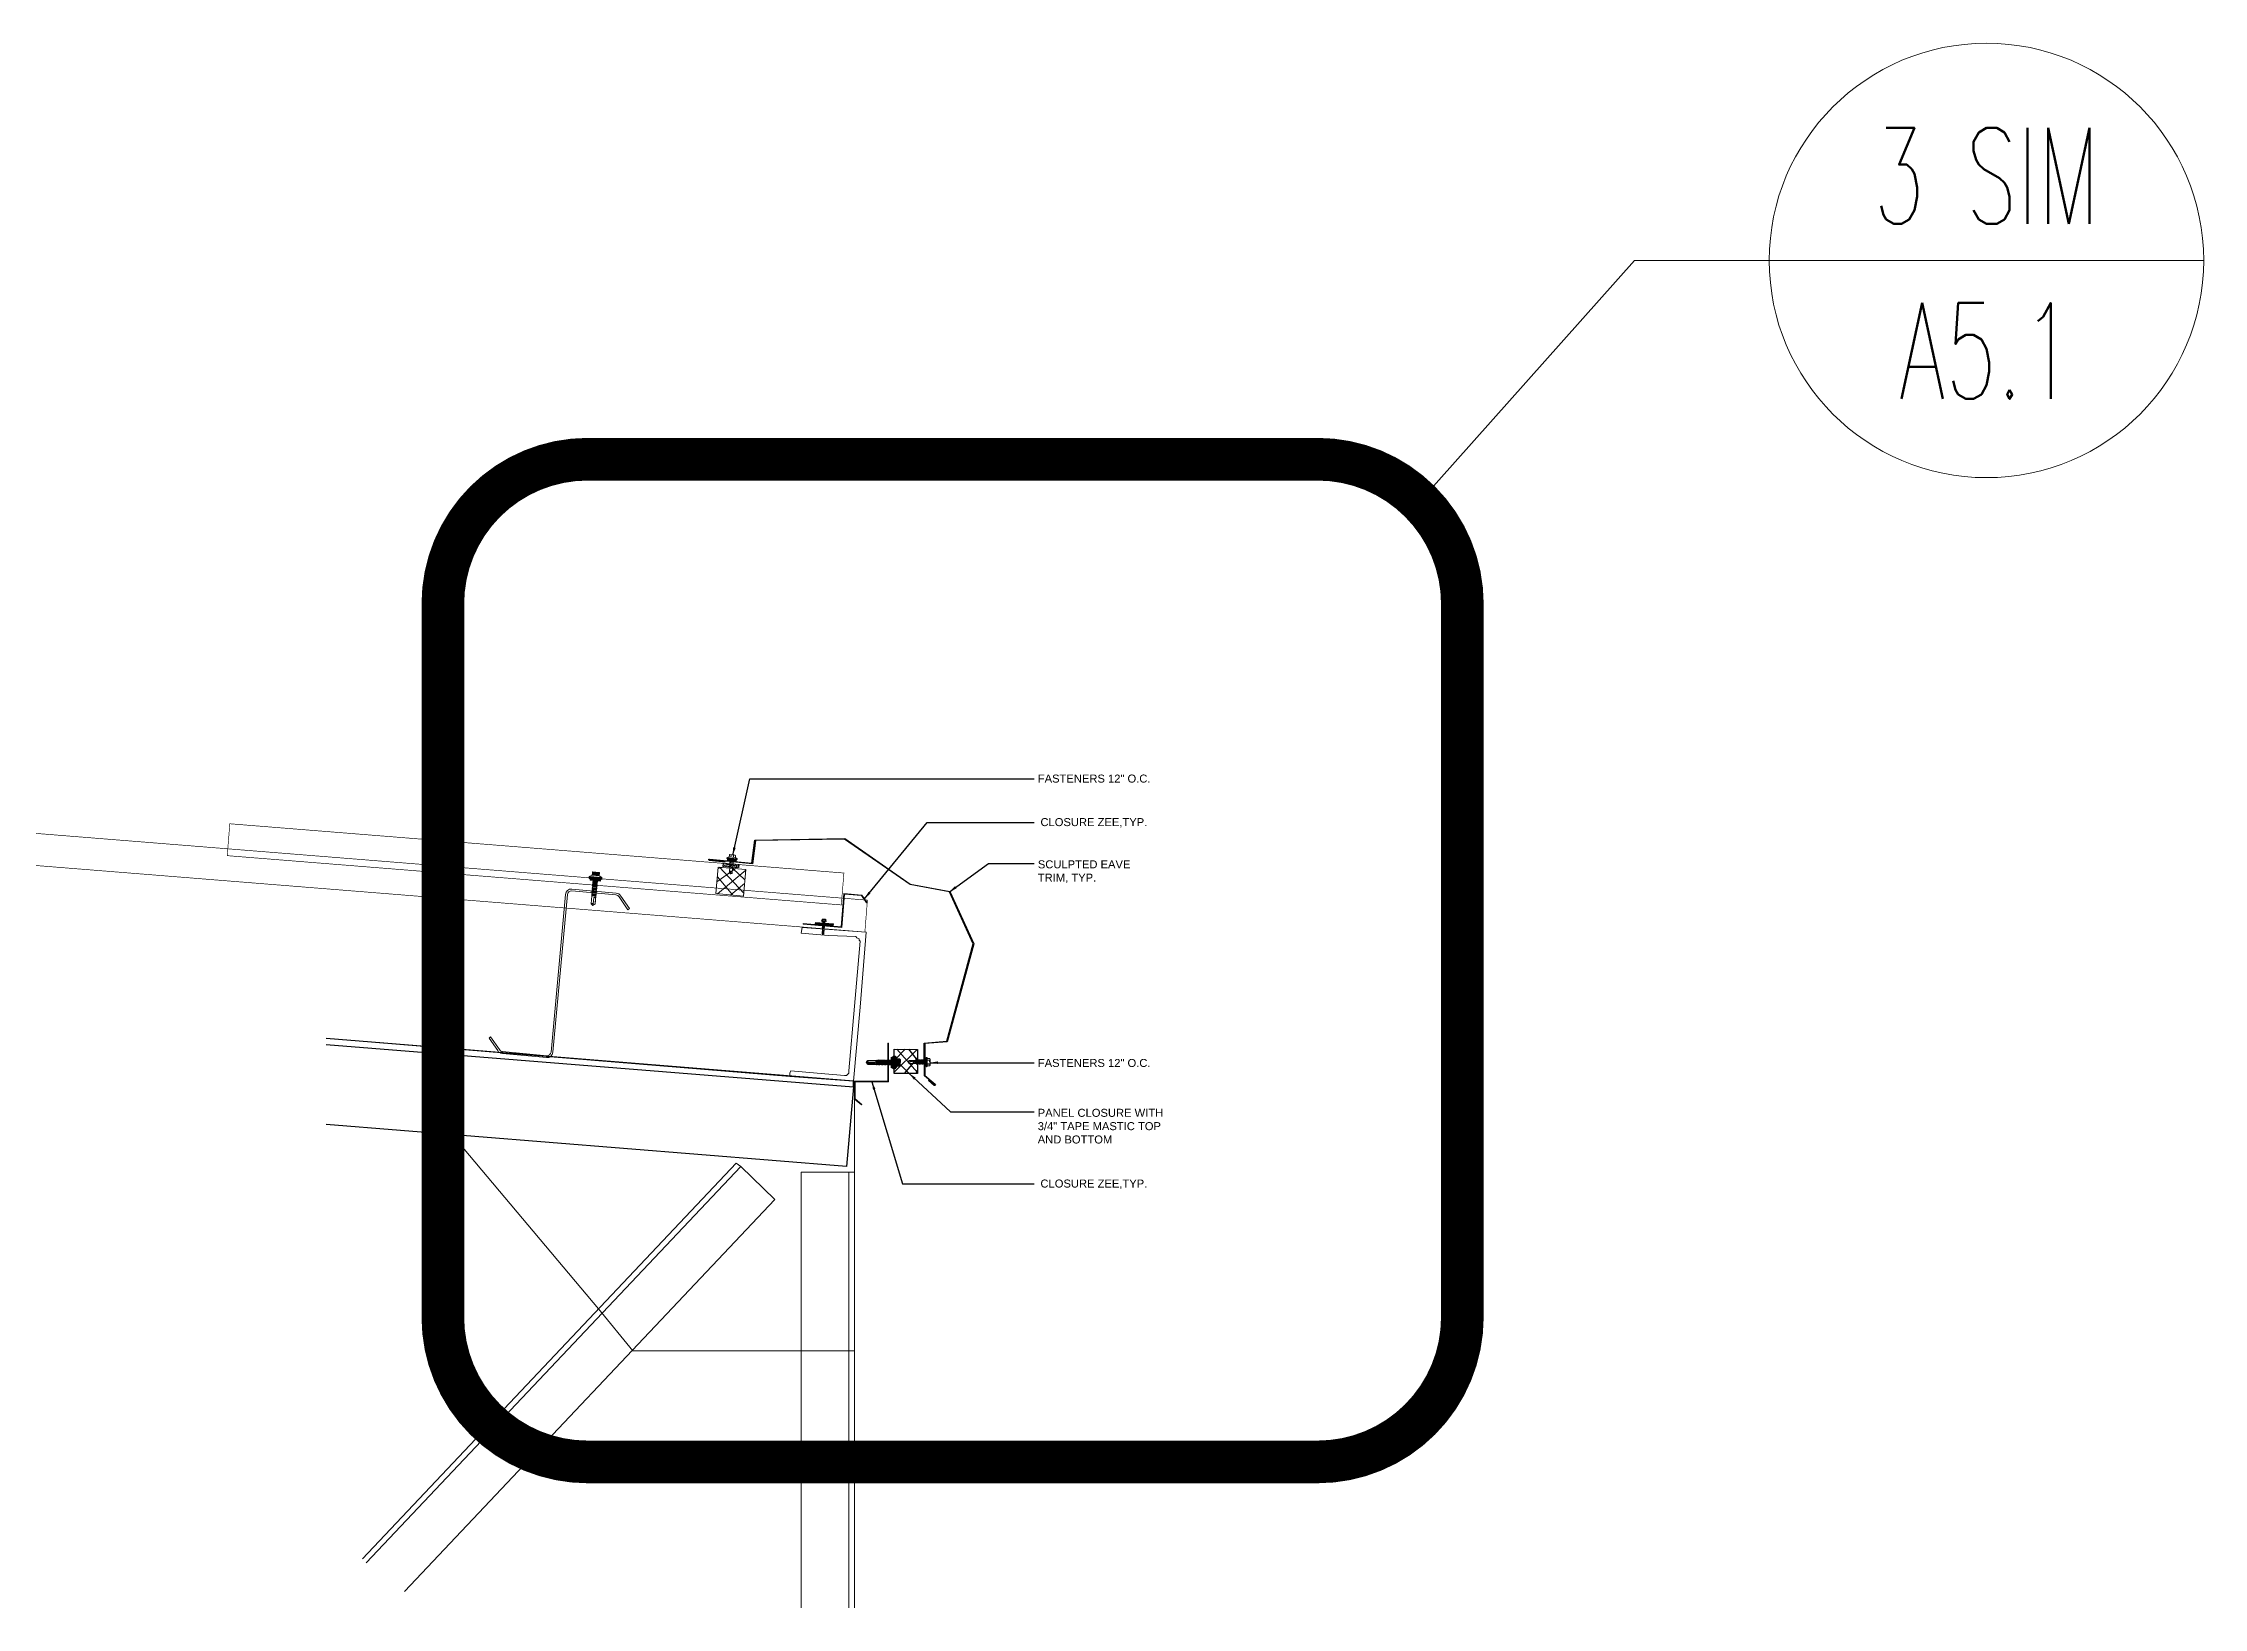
# Model space of a CAD drawing. Header units: inches. Extents: x -33163 to 19162, y -8858 to 30669.
# Drawn here: x -25838.1 to -25736.8, y -83.4 to -10.1 of the extents above; entities that cross this region are included whole.
import ezdxf
from ezdxf.enums import TextEntityAlignment as Align

# ---------------------------------------------------------------- set-up
doc = ezdxf.new("R2010")
doc.units = ezdxf.units.IN
doc.linetypes.add('DASHED', pattern=[0.75, 0.5, -0.25])
doc.linetypes.add('HIDDEN2', pattern=[0.1875, 0.125, -0.0625])
doc.layers.get('0').update_dxf_attribs({"color": 9, "lineweight": 0})
doc.layers.get('Defpoints').update_dxf_attribs({"color": 254})
for name, color, linetype in [('--CBC', 11, 'Continuous'), ('CLOSURES HIGH EAVE', 11, 'Continuous'), ('TRUSS_Geometry', 12, 'Continuous')]:
    doc.layers.add(name, color=color, linetype=linetype)
for name, color, linetype, lineweight in [('06 - Fasteners', 11, 'Continuous', 30), ('12 - Steel', 11, 'Continuous', 15), ('A-ANNO-NOTE-04', 12, 'Continuous', 9), ('A-ANNO-SYMB-48', 12, 'Continuous', 9)]:
    doc.layers.add(name, color=color, linetype=linetype, lineweight=lineweight)
doc.styles.add('GENERATED_STYLE_1', font='arial.ttf')
doc.styles.add('ROMANS', font='romans.shx', dxfattribs={"width": 1.1})
doc.dimstyles.new('RDSTANDARD', dxfattribs={"dimtxt": 0.1, "dimasz": 0.1, "dimexe": 0.0625, "dimexo": 0.125, "dimgap": 0.05, "dimtad": 1, "dimdec": 4, "dimzin": 7, "dimdsep": 46, "dimlunit": 4, "dimtxsty": 'ROMANS', "dimcen": 0.09, "dimadec": 0, "dimazin": 0, "dimtfac": 1, "dimtdec": 4, "dimtofl": 0, "dimtmove": 2, "dimatfit": 3, "dimfxl": 1, "dimfrac": 2, "dimtolj": 1, "dimtzin": 0, "dimarcsym": 0})

# ---------------------------------------------------------------- blocks, each defined once
blk = doc.blocks.new('DETL_TAG')
at = {"color": 0, "linetype": 'ByBlock'}
blk.add_line((20.36, 0), (-20.36, 0), dxfattribs=at)
blk.add_circle((0, 0), 20.36, dxfattribs=at)
at = {"color": 0, "linetype": 'ByBlock', "style": 'ROMANS', "width": 0.625}
for tag, p in [('NUMBER', (0, 7.92)), ('SHEET', (0, -8.49)), ('NOTE', (0, -28.8)), ('NOTE', (0, -40.97))]:
    blk.add_attdef(tag, text='', height=9, dxfattribs=at).set_placement(p, align=Align.MIDDLE)
blk = doc.blocks.new('A$C6144763C')
at = {"linetype": 'Continuous'}
for p, q in [((-1.08, 2.1), (-1.48, 1.7)), ((-1.45, 1.67), (-1.48, 1.7)), ((-1.06, 2.06), (-1.45, 1.67)), ((-1.08, 2.1), (0.04, 2)), ((-1.06, 2.06), (0, 1.97)), ((0, 1.97), (-0.17, -0.11)), ((0.04, 2), (-0.13, -0.07)), ((-0.17, -0.11), (2.23, -0.31)), ((-0.13, -0.07), (2.24, -0.27)), ((2.24, -0.27), (2.23, -0.31))]:
    blk.add_line(p, q, dxfattribs=at)
blk = doc.blocks.new('A$C9c36cfad')
at = {"layer": '06 - Fasteners'}
for points in [[(0, 1.26), (0.01, 1.35), (0.61, 1.3), (0.6, 1.21)], [(0.07, 1.35), (0.55, 1.31), (0.54, 1.14), (0.05, 1.18)], [(0.17, 1.11), (0.2, 1.12), (0.39, 1.13), (0.41, 1.12), (0.38, 1.11), (0.2, 1.1)], [(0.38, 1.07), (0.41, 1.06), (0.38, 1.05), (0.19, 1.04), (0.17, 1.05), (0.19, 1.07)], [(0.19, 1.13), (0.2, 1.12), (0.38, 1.12), (0.39, 1.13)], [(0.35, 0.66), (0.37, 0.65), (0.34, 0.64), (0.16, 0.63), (0.13, 0.64), (0.16, 0.65)], [(0.34, 0.59), (0.37, 0.58), (0.34, 0.57), (0.15, 0.56), (0.13, 0.57), (0.15, 0.59)], [(0.33, 0.53), (0.35, 0.51), (0.33, 0.5), (0.15, 0.49), (0.13, 0.5), (0.15, 0.52)], [(0.36, 0.8), (0.38, 0.79), (0.36, 0.77), (0.17, 0.77), (0.14, 0.78), (0.17, 0.79)], [(0.35, 0.73), (0.38, 0.72), (0.35, 0.71), (0.16, 0.7), (0.14, 0.71), (0.17, 0.72)], [(0.36, 0.87), (0.39, 0.86), (0.36, 0.84), (0.17, 0.83), (0.15, 0.85), (0.18, 0.86)], [(0.37, 1.01), (0.4, 0.99), (0.37, 0.98), (0.19, 0.97), (0.16, 0.98), (0.19, 1)], [(0.37, 0.94), (0.39, 0.93), (0.37, 0.91), (0.18, 0.9), (0.16, 0.92), (0.18, 0.93)], [(0.34, 0.46), (0.16, 0.45), (0.33, 0.45), (0.34, 0.46), (0.33, 0.47), (0.16, 0.45)]]:
    blk.add_hatch(color=256, dxfattribs=at).paths.add_polyline_path(points)
h = blk.add_hatch(color=256, dxfattribs=at)
edge = h.paths.add_edge_path()
edge.add_line((0.18, 1.57), (0.48, 1.54))
edge.add_arc((0.48, 1.52), 0.0242, -4.8122, 85.186, ccw=False)
edge.add_line((0.5, 1.52), (0.49, 1.39))
edge.add_line((0.49, 1.39), (0.14, 1.42))
edge.add_line((0.14, 1.42), (0.15, 1.55))
edge.add_arc((0.18, 1.54), 0.0242, 85.1896, 175.1878, ccw=False)
h = blk.add_hatch(color=256, dxfattribs=at)
edge = h.paths.add_edge_path()
edge.add_line((0.27, 1.56), (0.39, 1.55))
edge.add_arc((0.39, 1.53), 0.0242, -4.8122, 85.1878, ccw=False)
edge.add_line((0.41, 1.52), (0.4, 1.39))
edge.add_line((0.4, 1.39), (0.23, 1.41))
edge.add_line((0.23, 1.41), (0.24, 1.54))
edge.add_arc((0.26, 1.54), 0.0242, 85.1878, 175.1878, ccw=False)
for p, q in [((0.01, 1.35, -0.1), (0.14, 1.42, -0.1)), ((0.14, 0.44, -0.1), (0.2, 1.12, -0.1)), ((0.17, 1.11, -0.1), (0.41, 1.12, -0.1)), ((0.41, 1.06, -0.1), (0.17, 1.05, -0.1)), ((0.38, 1.12, -0.1), (0.33, 0.42, -0.1)), ((0.49, 1.39, -0.1), (0.61, 1.3, -0.1)), ((0.37, 0.65, -0.1), (0.13, 0.64, -0.1)), ((0.37, 0.58, -0.1), (0.13, 0.57, -0.1)), ((0.35, 0.51, -0.1), (0.13, 0.5, -0.1)), ((0.38, 0.79, -0.1), (0.14, 0.78, -0.1)), ((0.38, 0.72, -0.1), (0.14, 0.71, -0.1)), ((0.39, 0.86, -0.1), (0.15, 0.85, -0.1)), ((0.4, 0.99, -0.1), (0.16, 0.98, -0.1)), ((0.39, 0.93, -0.1), (0.16, 0.92, -0.1)), ((0.33, 0.43, -0.1), (0.33, 0.43, -0.1))]:
    blk.add_line(p, q, dxfattribs=at)
at = {"layer": '06 - Fasteners', "elevation": -0.1}
for points in [[(0, 1.26), (0.01, 1.35), (0.61, 1.3), (0.6, 1.21)], [(0.07, 1.35), (0.55, 1.31), (0.54, 1.14), (0.05, 1.18)], [(0.17, 1.11), (0.2, 1.12), (0.39, 1.13), (0.41, 1.12), (0.38, 1.11), (0.2, 1.1)], [(0.38, 1.07), (0.41, 1.06), (0.38, 1.05), (0.19, 1.04), (0.17, 1.05), (0.19, 1.07)], [(0.19, 1.13), (0.2, 1.12), (0.38, 1.12), (0.39, 1.13)], [(0.35, 0.66), (0.37, 0.65), (0.34, 0.64), (0.16, 0.63), (0.13, 0.64), (0.16, 0.65)], [(0.34, 0.59), (0.37, 0.58), (0.34, 0.57), (0.15, 0.56), (0.13, 0.57), (0.15, 0.59)], [(0.33, 0.53), (0.35, 0.51), (0.33, 0.5), (0.15, 0.49), (0.13, 0.5), (0.15, 0.52)], [(0.36, 0.8), (0.38, 0.79), (0.36, 0.77), (0.17, 0.77), (0.14, 0.78), (0.17, 0.79)], [(0.35, 0.73), (0.38, 0.72), (0.35, 0.71), (0.16, 0.7), (0.14, 0.71), (0.17, 0.72)], [(0.36, 0.87), (0.39, 0.86), (0.36, 0.84), (0.17, 0.83), (0.15, 0.85), (0.18, 0.86)], [(0.37, 1.01), (0.4, 0.99), (0.37, 0.98), (0.19, 0.97), (0.16, 0.98), (0.19, 1)], [(0.37, 0.94), (0.39, 0.93), (0.37, 0.91), (0.18, 0.9), (0.16, 0.92), (0.18, 0.93)], [(0.34, 0.46), (0.16, 0.45), (0.33, 0.45), (0.34, 0.46), (0.33, 0.47), (0.16, 0.45)]]:
    blk.add_lwpolyline(points, close=True, dxfattribs=at)
for points in [[(0.48, 1.19), (0.48, 1.2, 0.414214), (0.47, 1.21), (0.13, 1.24, 0.414214), (0.12, 1.23), (0.12, 1.22)], [(0.19, 1.13), (0.2, 1.16, 0.236068), (0.17, 1.22)], [(0.39, 1.13), (0.39, 1.14, -0.236068), (0.43, 1.19)]]:
    blk.add_lwpolyline(points, format="xyb", dxfattribs=at)
for points in [[(0.18, 1.57), (0.48, 1.54, -0.414205), (0.5, 1.52), (0.49, 1.39), (0.14, 1.42), (0.15, 1.55, -0.414205)], [(0.27, 1.56), (0.39, 1.55, -0.414214), (0.41, 1.52), (0.4, 1.39), (0.23, 1.41), (0.24, 1.54, -0.414214)], [(0.2, 0.01), (0.19, 0.01, -0.280318), (0.19, 0.03), (0.21, 0.06), (0.24, 0.36, -0.374587), (0.27, 0.39), (0.28, 0.38, -0.374587), (0.31, 0.35), (0.29, 0.07), (0.2, 0.01)]]:
    blk.add_lwpolyline(points, format="xyb", close=True, dxfattribs=at)
for points in [[(0.31, 1.56), (0.31, 1.52), (0.34, 1.52), (0.35, 1.55)], [(0.33, 0.43), (0.33, 0.43), (0.3, 0.06), (0.2, 0), (0.2, 0), (0.11, 0.07), (0.14, 0.44)]]:
    blk.add_lwpolyline(points, dxfattribs=at)
at = {"layer": '06 - Fasteners'}
blk.add_ellipse((0.16, 0.06, -0.1), major_axis=(0.0519, -0.0044), ratio=0.510919, start_param=-0.020405, end_param=2.920278, dxfattribs=at)
blk = doc.blocks.new('A$C5E98CB4B')
at = {"color": 7}
for p, q in [((1.201, 1.139), (0.111, 1.137)), ((0.111, 1.137), (0.111, 0)), ((1.201, 0.002), (1.201, 1.139)), ((0.111, 0), (1.201, 0.002))]:
    blk.add_line(p, q, dxfattribs=at)
at = {"color": 7, "linetype": 'Continuous'}
for p, q in [((1.083, 1.139), (0.113, 0.058)), ((0.531, 1.138), (0.113, 0.609)), ((1.201, 0.068), (0.132, 1.137)), ((1.201, 0.619), (0.682, 1.138)), ((0.717, 0.001), (0.111, 0.718)), ((0.167, 0), (0.111, 0.167)), ((1.201, 0.706), (0.513, 0.018))]:
    blk.add_line(p, q, dxfattribs=at)
blk = doc.blocks.new('A$C6012F873')
at = {"linetype": 'Continuous', "lineweight": 0}
for points in [[(-0.04, 0.2), (-0.04, -0.2, 0.414214), (-0.02, -0.22), (-0.02, -0.22, 0.414214), (0, -0.2), (0, 0.2, 0.414214), (-0.02, 0.22), (-0.02, 0.22, 0.414214)], [(0.1, 0.09), (0.08, 0.12), (0.07, 0.09), (0.07, 0.08), (0.04, 0.05), (0.08, 0.01), (0.09, -0.09), (0.11, -0.12), (0.12, -0.09), (0.11, 0.03), (0.08, 0.05), (0.1, 0.07)], [(0.17, 0.09), (0.15, 0.12), (0.14, 0.09), (0.14, 0.08), (0.11, 0.05), (0.15, 0.01), (0.16, -0.09), (0.18, -0.12), (0.19, -0.09), (0.17, 0.03), (0.15, 0.05), (0.17, 0.07)], [(0.24, 0.09), (0.22, 0.12), (0.21, 0.09), (0.21, 0.08), (0.18, 0.05), (0.22, 0.01), (0.23, -0.09), (0.25, -0.12), (0.26, -0.09), (0.24, 0.03), (0.22, 0.05), (0.24, 0.07)], [(0.29, 0.12), (0.28, 0.09), (0.3, -0.09), (0.32, -0.12), (0.33, -0.09), (0.31, 0.09)], [(0.36, 0.12), (0.35, 0.09), (0.37, -0.09), (0.39, -0.12), (0.4, -0.09), (0.37, 0.09)], [(0.43, 0.11), (0.41, 0.08), (0.44, -0.08), (0.46, -0.11), (0.47, -0.08), (0.44, 0.08)], [(0.49, 0.07), (0.52, -0.07), (0.51, 0.07), (0.5, 0.09)]]:
    blk.add_hatch(color=7, dxfattribs=at).paths.add_polyline_path(points)
at = {"color": 7, "linetype": 'Continuous', "lineweight": 0}
for p, q in [((0.1, 0.09), (0.42, 0.09)), ((0.29, 0.12), (0.32, -0.12)), ((0.36, 0.12), (0.39, -0.12)), ((0.42, 0.09), (0.48, 0.07)), ((0.43, 0.11), (0.46, -0.11)), ((0.48, 0.07), (0.48, -0.07)), ((0.52, -0.07), (0.5, 0.09)), ((0.8, 0.07), (0.8, 0.07)), ((0.8, 0.07), (0.8, 0.07)), ((0.41, -0.09), (0.12, -0.09)), ((0.48, -0.07), (0.41, -0.09))]:
    blk.add_line(p, q, dxfattribs=at)
at = {"color": 7, "linetype": 'DASHED', "lineweight": 0, "ltscale": 0.02}
blk.add_lwpolyline([(-0.18, 0.1), (-0.15, 0.1), (-0.15, -0.11), (-0.19, -0.11)], dxfattribs=at)
at = {"color": 7, "linetype": 'Continuous', "lineweight": 0}
for points in [[(-0.16, 0.17), (-0.04, 0.17), (-0.04, -0.18), (-0.16, -0.18, -0.370293), (-0.18, -0.15), (-0.18, 0.14, -0.370293)], [(-0.18, 0.12), (-0.18, 0.14, -0.369198), (-0.16, 0.17), (-0.04, 0.17), (-0.04, 0.09), (-0.16, 0.09, -0.369198)], [(-0.16, 0.09), (-0.04, 0.09), (-0.04, -0.09), (-0.16, -0.09, -0.374259), (-0.18, -0.06), (-0.18, 0.06, -0.374259)], [(-0.04, -0.2), (-0.04, 0.2, -0.414214), (-0.02, 0.22), (-0.02, 0.22, -0.414214), (0, 0.2), (0, -0.2, -0.414214), (-0.02, -0.22), (-0.02, -0.22, -0.414214)], [(0.8, -0.07), (0.8, -0.02, -0.326187), (0.81, 0), (0.82, 0), (0.84, -0.01)], [(-0.18, -0.15), (-0.18, -0.13, -0.369198), (-0.16, -0.1), (-0.04, -0.1), (-0.04, -0.18), (-0.16, -0.18, -0.369198)]]:
    blk.add_lwpolyline(points, format="xyb", close=True, dxfattribs=at)
for points in [[(0.09, -0.09), (0.05, -0.09), (0.05, -0.1), (0, -0.1), (0, 0.1), (0.01, 0.1), (0.07, 0.09)], [(0.08, 0.12), (0.1, 0.09), (0.1, 0.07), (0.08, 0.05), (0.11, 0.03), (0.12, -0.09), (0.11, -0.12), (0.09, -0.09), (0.08, 0.01), (0.04, 0.05), (0.07, 0.08), (0.07, 0.09)], [(0.15, 0.12), (0.17, 0.09), (0.17, 0.07), (0.15, 0.05), (0.17, 0.03), (0.19, -0.09), (0.18, -0.12), (0.16, -0.09), (0.15, 0.01), (0.11, 0.05), (0.14, 0.08), (0.14, 0.09)], [(0.22, 0.12), (0.24, 0.09), (0.24, 0.07), (0.22, 0.05), (0.24, 0.03), (0.26, -0.09), (0.25, -0.12), (0.23, -0.09), (0.22, 0.01), (0.18, 0.05), (0.21, 0.08), (0.21, 0.09)], [(0.28, 0.09), (0.29, 0.12), (0.31, 0.09), (0.33, -0.09), (0.32, -0.12), (0.3, -0.09)], [(0.35, 0.09), (0.36, 0.12), (0.37, 0.09), (0.4, -0.09), (0.39, -0.12), (0.37, -0.09)], [(0.41, 0.08), (0.43, 0.11), (0.44, 0.08), (0.47, -0.08), (0.46, -0.11), (0.44, -0.08)], [(0.52, -0.07), (0.49, 0.07), (0.5, 0.09), (0.51, 0.07)], [(0.84, 0), (0.61, 0.07), (0.61, 0.07), (0.8, 0.07), (0.85, 0), (0.84, -0.01)]]:
    blk.add_lwpolyline(points, close=True, dxfattribs=at)
for points in [[(0.05, -0.1), (0.01, 0.1), (0.05, -0.09)], [(0.11, -0.12), (0.09, 0.02), (0.06, 0.05), (0.08, 0.07), (0.08, 0.12)], [(0.18, -0.12), (0.16, 0.02), (0.13, 0.05), (0.15, 0.07), (0.15, 0.12)], [(0.25, -0.12), (0.23, 0.02), (0.2, 0.05), (0.22, 0.07), (0.22, 0.12)], [(0.8, 0.07), (0.85, 0), (0.8, -0.07), (0.48, -0.07), (0.48, 0.07), (0.8, 0.07)]]:
    blk.add_lwpolyline(points, dxfattribs=at)
blk.add_lwpolyline([(0.81, 0), (0.61, 0.03, -0.486007), (0.6, 0.05), (0.61, 0.07)], format="xyb", dxfattribs=at)
blk = doc.blocks.new('A$C65D37CFB')
at = {"linetype": 'Continuous', "lineweight": 0}
for color, points in [(9, [(-0.3, 0.17), (-0.3, 0.07), (0.3, 0.07), (0.3, 0.17)]), (255, [(0.24, 0.17), (-0.24, 0.17), (-0.24, 0), (0.24, 0)]), (9, [(0.15, 0.39), (-0.15, 0.39, 0.414205), (-0.17, 0.37), (-0.17, 0.24), (0.17, 0.24), (0.17, 0.37, 0.414205)]), (9, [(0.06, 0.39), (-0.06, 0.39, 0.414214), (-0.09, 0.37), (-0.09, 0.24), (0.09, 0.24), (0.09, 0.37, 0.414214)]), (9, [(-0.09, -0.05), (-0.12, -0.07), (-0.09, -0.07), (0.09, -0.05), (0.12, -0.03), (0.09, -0.03)]), (9, [(0.12, -0.09), (0.09, -0.08), (-0.09, -0.11), (-0.12, -0.12), (-0.09, -0.13), (0.09, -0.11)]), (9, [(0.12, -0.16), (0.09, -0.15), (-0.09, -0.17), (-0.12, -0.19), (-0.09, -0.2), (0.09, -0.18)]), (9, [(0.12, -0.23), (0.09, -0.22), (-0.09, -0.24), (-0.12, -0.26), (-0.09, -0.27), (0.09, -0.24)]), (9, [(0.12, -0.3), (0.09, -0.29), (-0.09, -0.31), (-0.12, -0.33), (-0.09, -0.34), (0.09, -0.31)]), (9, [(0.12, -0.37), (0.09, -0.36), (-0.09, -0.38), (-0.12, -0.4), (-0.09, -0.41), (0.09, -0.38)]), (9, [(0.12, -0.44), (0.09, -0.43), (-0.09, -0.45), (-0.12, -0.47), (-0.09, -0.48), (0.09, -0.45)]), (9, [(0.12, -0.5), (0.09, -0.49), (-0.09, -0.52), (-0.12, -0.54), (-0.09, -0.54), (0.09, -0.52)]), (9, [(0.12, -0.57), (0.09, -0.56), (-0.09, -0.59), (-0.12, -0.6), (-0.09, -0.61), (0.09, -0.59)]), (9, [(0.11, -0.64), (0.09, -0.63), (-0.09, -0.66), (-0.11, -0.67), (-0.09, -0.68), (0.09, -0.66)]), (9, [(-0.1, -0.04), (-0.09, -0.05), (0.09, -0.04), (0.1, -0.03)]), (9, [(0.11, -0.7), (0.09, -0.71), (-0.08, -0.72), (-0.08, -0.72), (0.09, -0.69)])]:
    blk.add_hatch(color=color, dxfattribs=at).paths.add_polyline_path(points)
at = {"color": 7, "linetype": 'Continuous', "lineweight": 0}
for p, q in [((-0.3, 0.17), (-0.17, 0.24)), ((0.17, 0.24), (0.3, 0.17)), ((-0.12, -0.07), (0.12, -0.03)), ((0.12, -0.09), (-0.12, -0.12)), ((0.12, -0.16), (-0.12, -0.19)), ((0.12, -0.23), (-0.12, -0.26)), ((0.12, -0.3), (-0.12, -0.33)), ((0.12, -0.37), (-0.12, -0.4)), ((0.12, -0.44), (-0.12, -0.47)), ((0.12, -0.5), (-0.12, -0.54)), ((0.12, -0.57), (-0.12, -0.6)), ((0.11, -0.64), (-0.11, -0.67)), ((-0.09, -0.73), (-0.09, -0.05)), ((0.09, -0.04), (0.09, -0.73)), ((0.09, -0.73), (0.09, -0.73))]:
    blk.add_line(p, q, dxfattribs=at)
for points in [[(-0.3, 0.07), (-0.3, 0.17), (0.3, 0.17), (0.3, 0.07)], [(-0.24, 0.17), (0.24, 0.17), (0.24, 0), (-0.24, 0)], [(-0.12, -0.07), (-0.09, -0.05), (0.09, -0.03), (0.12, -0.03), (0.09, -0.05), (-0.09, -0.07)], [(0.09, -0.08), (0.12, -0.09), (0.09, -0.11), (-0.09, -0.13), (-0.12, -0.12), (-0.09, -0.11)], [(0.09, -0.15), (0.12, -0.16), (0.09, -0.18), (-0.09, -0.2), (-0.12, -0.19), (-0.09, -0.17)], [(0.09, -0.22), (0.12, -0.23), (0.09, -0.24), (-0.09, -0.27), (-0.12, -0.26), (-0.09, -0.24)], [(0.09, -0.29), (0.12, -0.3), (0.09, -0.31), (-0.09, -0.34), (-0.12, -0.33), (-0.09, -0.31)], [(0.09, -0.36), (0.12, -0.37), (0.09, -0.38), (-0.09, -0.41), (-0.12, -0.4), (-0.09, -0.38)], [(0.09, -0.43), (0.12, -0.44), (0.09, -0.45), (-0.09, -0.48), (-0.12, -0.47), (-0.09, -0.45)], [(0.09, -0.49), (0.12, -0.5), (0.09, -0.52), (-0.09, -0.54), (-0.12, -0.54), (-0.09, -0.52)], [(0.09, -0.56), (0.12, -0.57), (0.09, -0.59), (-0.09, -0.61), (-0.12, -0.6), (-0.09, -0.59)], [(0.09, -0.63), (0.11, -0.64), (0.09, -0.66), (-0.09, -0.68), (-0.11, -0.67), (-0.09, -0.66)], [(-0.1, -0.04), (-0.09, -0.05), (0.09, -0.04), (0.1, -0.03)], [(0.11, -0.7), (-0.08, -0.72), (0.09, -0.71), (0.11, -0.7), (0.09, -0.69), (-0.08, -0.72)]]:
    blk.add_lwpolyline(points, close=True, dxfattribs=at)
at = {"color": 252, "linetype": 'DASHED', "lineweight": 0, "ltscale": 0.05}
blk.add_lwpolyline([(0.18, 0.04), (0.18, 0.05, 0.414214), (0.17, 0.06), (-0.17, 0.06, 0.414214), (-0.18, 0.05), (-0.18, 0.04)], format="xyb", dxfattribs=at)
at = {"color": 7, "linetype": 'Continuous', "lineweight": 0}
for points in [[(-0.15, 0.39), (0.15, 0.39, -0.414205), (0.17, 0.37), (0.17, 0.24), (-0.17, 0.24), (-0.17, 0.37, -0.414205)], [(-0.06, 0.39), (0.06, 0.39, -0.414214), (0.09, 0.37), (0.09, 0.24), (-0.09, 0.24), (-0.09, 0.37, -0.414214)], [(0, -1.16), (-0.01, -1.15, -0.280318), (-0.01, -1.14), (0.01, -1.1), (0.01, -0.81, -0.374587), (0.04, -0.78), (0.05, -0.78, -0.374587), (0.09, -0.81), (0.09, -1.09), (0, -1.16)]]:
    blk.add_lwpolyline(points, format="xyb", close=True, dxfattribs=at)
for points in [[(-0.1, -0.04), (-0.1, -0.02, 0.236068), (-0.13, 0.04)], [(0.1, -0.03), (0.1, -0.02, -0.236068), (0.13, 0.04)]]:
    blk.add_lwpolyline(points, format="xyb", dxfattribs=at)
for points in [[(-0.02, 0.39), (-0.02, 0.35), (0.02, 0.35), (0.02, 0.39)], [(0.09, -0.73), (0.09, -0.73), (0.09, -1.1), (0, -1.17), (0, -1.17), (-0.09, -1.1), (-0.09, -0.73)]]:
    blk.add_lwpolyline(points, dxfattribs=at)
blk.add_ellipse((-0.04, -1.11), major_axis=(0.0521, 0), ratio=0.510919, start_param=-0.020405, end_param=2.920278, dxfattribs=at)
blk = doc.blocks.new('H1050')
at = {"color": 7, "linetype": 'Continuous'}
for p, q in [((-0.15, 0.18), (-0.24, 0.13)), ((0.24, 0.13), (-0.24, 0.13)), ((-0.24, 0.09), (-0.24, 0.13)), ((0.24, 0.09), (-0.24, 0.09)), ((-0.21, 0), (-0.21, 0.09)), ((-0.21, 0), (0.21, 0)), ((-0.15, 0.18), (-0.15, 0.27)), ((0.14, 0.18), (-0.15, 0.18)), ((0.12, 0.29), (-0.12, 0.29)), ((-0.07, -0.01), (-0.07, 0)), ((-0.06, 0.18), (-0.06, 0.27)), ((0.06, 0.18), (0.06, 0.27)), ((0.08, -0.06), (0.08, 0)), ((0.14, 0.18), (0.14, 0.27)), ((0.24, 0.13), (0.14, 0.18)), ((0.21, 0), (0.21, 0.09)), ((0.24, 0.09), (0.24, 0.13)), ((0.02, 0), (-0.09, -0.02)), ((-0.07, -0.01), (-0.09, -0.02)), ((-0.07, -0.02), (-0.09, -0.02)), ((0.09, -0.06), (-0.09, -0.1)), ((-0.07, -0.09), (-0.09, -0.1)), ((-0.07, -0.1), (-0.09, -0.1)), ((0.09, -0.13), (-0.09, -0.17)), ((-0.07, -0.16), (-0.09, -0.17)), ((-0.07, -0.18), (-0.09, -0.17)), ((0.09, -0.21), (-0.09, -0.24)), ((-0.07, -0.24), (-0.09, -0.24)), ((-0.07, -0.25), (-0.09, -0.24)), ((0.09, -0.28), (-0.09, -0.32)), ((-0.07, -0.31), (-0.09, -0.32)), ((-0.06, -0.32), (-0.09, -0.32)), ((0.06, 0), (-0.07, -0.02)), ((-0.07, -0.01), (-0.01, 0)), ((-0.07, -0.09), (-0.07, -0.02)), ((0.08, -0.06), (-0.07, -0.09)), ((0.08, -0.07), (-0.07, -0.1)), ((-0.07, -0.16), (-0.07, -0.1)), ((0.08, -0.13), (-0.07, -0.16)), ((0.08, -0.14), (-0.07, -0.18)), ((-0.07, -0.24), (-0.07, -0.18)), ((0.08, -0.2), (-0.07, -0.24)), ((0.08, -0.22), (-0.07, -0.25)), ((-0.07, -0.25), (-0.07, -0.25)), ((-0.06, -0.31), (-0.07, -0.25)), ((0.07, -0.28), (-0.07, -0.31)), ((0.07, -0.29), (-0.06, -0.32)), ((-0.06, -0.31), (-0.06, -0.31)), ((-0.06, -0.32), (-0.06, -0.58)), ((-0.06, -0.58), (0, -0.61)), ((0.06, -0.58), (0, -0.61)), ((0.02, -0.56), (0.07, -0.41)), ((0.06, -0.58), (0.07, -0.5)), ((0.08, -0.22), (0.07, -0.27)), ((0.07, -0.28), (0.07, -0.27)), ((0.09, -0.28), (0.07, -0.28)), ((0.07, -0.29), (0.09, -0.28)), ((0.07, -0.5), (0.07, -0.29)), ((0.09, -0.06), (0.08, -0.06)), ((0.08, -0.07), (0.09, -0.06)), ((0.08, -0.13), (0.08, -0.07)), ((0.09, -0.13), (0.08, -0.13)), ((0.08, -0.14), (0.09, -0.13)), ((0.08, -0.2), (0.08, -0.14)), ((0.09, -0.21), (0.08, -0.2)), ((0.08, -0.22), (0.09, -0.21))]:
    blk.add_line(p, q, dxfattribs=at)
blk.add_lwpolyline([(0.06, -0.43), (0.06, -0.58), (0.01, -0.6), (0.06, -0.43)], dxfattribs=at)
for centre, radius, start, end in [((-0.12, 0.27), 0.0203, 90, 180), ((-0.08, 0.27), 0.0203, 0, 90), ((-0.04, 0.27), 0.0203, 90, 180), ((0.04, 0.27), 0.0203, 0, 90), ((0.08, 0.27), 0.0203, 90, 180), ((0.12, 0.27), 0.0203, 0, 90), ((0, -0.66), 0.106, 78.6331, 124.1238), ((-0.31, -0.49), 0.337, 337.962, 347.3769)]:
    blk.add_arc(centre, radius, start, end, dxfattribs=at)
at = {"color": 7}
blk.add_solid([(0.21, 0.09), (0.21, 0), (-0.21, 0.09), (-0.21, 0)], dxfattribs=at)
blk = doc.blocks.new('H1030')
at = {"linetype": 'Continuous', "lineweight": 0}
h = blk.add_hatch(color=253, dxfattribs=at)
edge = h.paths.add_edge_path()
edge.add_line((-0.1, 0.03), (0.1, 0.01))
edge.add_arc((0.1, 0), 0.0084, -4.7636, 85.2364, ccw=False)
edge.add_line((0.11, 0), (0.11, 0))
edge.add_arc((0.1, 0), 0.0084, 265.2364, 355.2364, ccw=False)
edge.add_line((0.1, -0.01), (-0.1, 0.01))
edge.add_arc((-0.1, 0.02), 0.0084, 175.2364, 265.2364, ccw=False)
edge.add_line((-0.11, 0.02), (-0.11, 0.02))
edge.add_arc((-0.1, 0.02), 0.0084, 85.2364, 175.2364, ccw=False)
for points in [[(-0.04, 0), (0.04, 0), (0.04, -0.02), (0.04, -0.04), (-0.05, -0.05), (-0.04, -0.04), (-0.05, -0.02)], [(-0.06, -0.27), (-0.08, -0.27), (-0.06, -0.26), (0.02, -0.25), (0.03, -0.26), (0.02, -0.27)], [(-0.07, -0.31), (-0.08, -0.3), (-0.07, -0.29), (0.02, -0.29), (0.03, -0.29), (0.02, -0.3)], [(-0.07, -0.34), (-0.08, -0.34), (-0.07, -0.33), (0.01, -0.32), (0.03, -0.33), (0.01, -0.34)], [(-0.06, -0.17), (-0.07, -0.16), (-0.05, -0.15), (0.03, -0.15), (0.04, -0.15), (0.03, -0.16)], [(-0.06, -0.2), (-0.07, -0.2), (-0.06, -0.19), (0.03, -0.18), (0.04, -0.19), (0.03, -0.2)], [(-0.06, -0.24), (-0.07, -0.23), (-0.06, -0.22), (0.02, -0.22), (0.03, -0.22), (0.02, -0.23)], [(-0.06, -0.03), (-0.05, -0.02), (0.04, -0.02), (-0.04, -0.04)], [(-0.05, -0.06), (-0.06, -0.06), (-0.05, -0.05), (0.04, -0.04), (0.05, -0.05), (0.04, -0.06)], [(-0.05, -0.1), (-0.06, -0.09), (-0.05, -0.08), (0.04, -0.08), (0.05, -0.08), (0.03, -0.09)], [(-0.05, -0.13), (-0.06, -0.13), (-0.05, -0.12), (0.03, -0.11), (0.04, -0.12), (0.03, -0.13)], [(0.01, -0.36), (0.02, -0.36), (0.01, -0.37), (-0.03, -0.37)]]:
    blk.add_hatch(color=253, dxfattribs=at).paths.add_polyline_path(points)
at = {"color": 253, "linetype": 'Continuous', "lineweight": 0}
for p, q in [((0.03, -0.26), (-0.08, -0.27)), ((0.03, -0.29), (-0.08, -0.3)), ((0.03, -0.33), (-0.08, -0.34)), ((0.04, -0.15), (-0.07, -0.16)), ((0.04, -0.19), (-0.07, -0.2)), ((0.03, -0.22), (-0.07, -0.23)), ((-0.06, -0.03), (0.04, -0.02)), ((-0.06, -0.03), (0.04, -0.02)), ((0.05, -0.05), (-0.06, -0.06)), ((0.05, -0.08), (-0.06, -0.09)), ((0.04, -0.12), (-0.06, -0.13)), ((0.02, -0.36), (-0.03, -0.37)), ((0.01, -0.37), (0.01, -0.37)), ((0.01, -0.37), (0.01, -0.37))]:
    blk.add_line(p, q, dxfattribs=at)
for points in [[(-0.1, 0.03), (0.1, 0.01, -0.414214), (0.11, 0), (0.11, 0, -0.414214), (0.1, -0.01), (-0.1, 0.01, -0.414214), (-0.11, 0.02), (-0.11, 0.02, -0.414214)], [(0.09, 0.07), (0.09, 0.01), (-0.09, 0.03), (-0.08, 0.09, -0.370293), (-0.07, 0.1), (0.08, 0.09, -0.370293)], [(-0.07, 0.1), (-0.06, 0.1, -0.369198), (-0.04, 0.08), (-0.05, 0.02), (-0.09, 0.03), (-0.08, 0.09, -0.369198)], [(0.05, 0.08), (0.05, 0.02), (-0.04, 0.02), (-0.04, 0.08, -0.374259), (-0.02, 0.1), (0.04, 0.09, -0.374259)], [(0.07, 0.09), (0.08, 0.09, -0.369198), (0.09, 0.07), (0.09, 0.01), (0.05, 0.02), (0.05, 0.08, -0.369198)], [(-0.05, -0.61), (-0.05, -0.61, -0.321424), (-0.05, -0.6), (-0.04, -0.58), (-0.03, -0.43, -0.414078), (-0.02, -0.42), (-0.01, -0.42, -0.414078), (0, -0.44), (-0.01, -0.58), (-0.05, -0.61)]]:
    blk.add_lwpolyline(points, format="xyb", close=True, dxfattribs=at)
at = {"color": 253, "linetype": 'DASHED', "lineweight": 0, "ltscale": 0.02}
blk.add_lwpolyline([(0.06, 0.09), (0.06, 0.07), (-0.05, 0.08), (-0.05, 0.1)], dxfattribs=at)
at = {"color": 253, "linetype": 'Continuous', "lineweight": 0}
for points in [[(-0.04, 0), (0.04, 0), (0.04, -0.02), (0.04, -0.04), (-0.05, -0.05), (-0.04, -0.04), (-0.05, -0.02)], [(-0.06, -0.27), (-0.08, -0.27), (-0.06, -0.26), (0.02, -0.25), (0.03, -0.26), (0.02, -0.27)], [(-0.07, -0.31), (-0.08, -0.3), (-0.07, -0.29), (0.02, -0.29), (0.03, -0.29), (0.02, -0.3)], [(-0.07, -0.34), (-0.08, -0.34), (-0.07, -0.33), (0.01, -0.32), (0.03, -0.33), (0.01, -0.34)], [(-0.06, -0.17), (-0.07, -0.16), (-0.05, -0.15), (0.03, -0.15), (0.04, -0.15), (0.03, -0.16)], [(-0.06, -0.2), (-0.07, -0.2), (-0.06, -0.19), (0.03, -0.18), (0.04, -0.19), (0.03, -0.2)], [(-0.06, -0.24), (-0.07, -0.23), (-0.06, -0.22), (0.02, -0.22), (0.03, -0.22), (0.02, -0.23)], [(-0.06, -0.03), (-0.05, -0.02), (0.04, -0.02), (-0.04, -0.04)], [(-0.05, -0.06), (-0.06, -0.06), (-0.05, -0.05), (0.04, -0.04), (0.05, -0.05), (0.04, -0.06)], [(-0.05, -0.1), (-0.06, -0.09), (-0.05, -0.08), (0.04, -0.08), (0.05, -0.08), (0.03, -0.09)], [(-0.05, -0.13), (-0.06, -0.13), (-0.05, -0.12), (0.03, -0.11), (0.04, -0.12), (0.03, -0.13)], [(0.01, -0.36), (0.02, -0.36), (0.01, -0.37), (-0.03, -0.37)]]:
    blk.add_lwpolyline(points, close=True, dxfattribs=at)
for points in [[(0.01, -0.37), (0.01, -0.37), (-0.01, -0.58), (-0.05, -0.62), (-0.05, -0.62), (-0.09, -0.58), (-0.07, -0.37)], [(-0.07, -0.37), (-0.04, -0.04), (0.04, -0.04), (0.01, -0.37)]]:
    blk.add_lwpolyline(points, dxfattribs=at)
blk.add_ellipse((-0.07, -0.58), major_axis=(0.0234, -0.002), ratio=0.711096, start_param=-0.020405, end_param=2.920278, dxfattribs=at)

msp = doc.modelspace()

# ---------------------------------------------------------------- hatches: boundary and pattern name
at = {"linetype": 'Continuous'}
h = msp.add_hatch(dxfattribs=at)
h.set_pattern_fill('DOTS2', scale=0.25, angle=350, style=0)
h.set_pattern_definition([(350, (-25815.93496, -68.37544), (0.043412, 0.246202), [0, -0.25]), (350, (-25815.8553, -68.3844), (0.043412, 0.246202), [0, -0.25]), (350, (-25815.89007, -68.32243), (0.043412, 0.246202), [0, -0.25]), (350, (-25815.82896, -68.29258), (0.043412, 0.246202), [0, -0.25]), (350, (-25815.89037, -68.26652), (0.043412, 0.246202), [0, -0.25]), (350, (-25815.86025, -68.2109), (0.043412, 0.246202), [0, -0.25]), (350, (-25815.8869, -68.16052), (0.043412, 0.246202), [0, -0.25]), (350, (-25815.809, -68.17933), (0.043412, 0.246202), [0, -0.25]), (350, (-25815.74817, -68.1799), (0.043412, 0.246202), [0, -0.25]), (350, (-25815.72904, -68.2442), (0.043412, 0.246202), [0, -0.25]), (350, (-25815.68067, -68.2578), (0.043412, 0.246202), [0, -0.25]), (350, (-25815.6963, -68.34644), (0.043412, 0.246202), [0, -0.25]), (350, (-25815.74582, -68.36817), (0.043412, 0.246202), [0, -0.25]), (350, (-25815.81216, -68.34124), (0.043412, 0.246202), [0, -0.25]), (350, (-25815.76002, -68.30474), (0.043412, 0.246202), [0, -0.25]), (350, (-25815.79653, -68.2526), (0.043412, 0.246202), [0, -0.25]), (350, (-25815.71743, -68.40872), (0.043412, 0.246202), [0, -0.25])])
h.paths.add_polyline_path([(-25805.47944, -48.73119), (-25806.22684, -48.6689), (-25806.21417, -48.51686), (-25805.46676, -48.57916)])
h = msp.add_hatch()
h.set_pattern_fill('DOTS', color=256, scale=0.686539, angle=355.2370129)
h.set_pattern_definition([(355.237013, (-26700.734946, -22.745625), (0.0249431515, 0.0409790888), [0, -0.042908708])])
h.paths.add_polyline_path([(-25801.90253, -51.3764), (-25801.8954, -51.29088), (-25801.05456, -51.36096), (-25801.06169, -51.44648)])

# ---------------------------------------------------------------- linework, layer by layer
at = {"layer": '--CBC', "linetype": 'Continuous', "elevation": -0.02542}
msp.add_lwpolyline([(-25796.7673, -58.47004), (-25796.28637, -58.8773, -1), (-25796.33, -58.92881), (-25796.59423, -58.70505), (-25796.57969, -58.68788), (-25796.31546, -58.91164, 1), (-25796.30092, -58.89447), (-25796.78895, -58.48118), (-25796.79287, -56.9546), (-25795.73928, -56.86206), (-25794.49547, -52.30262), (-25795.61908, -49.86431), (-25797.46002, -49.51709), (-25800.52418, -47.38514), (-25804.70606, -47.45447), (-25804.84357, -48.54147), (-25806.85915, -48.34594, 1), (-25806.85729, -48.36836), (-25806.14349, -48.44495), (-25806.14163, -48.46737), (-25806.85543, -48.39078, -1), (-25806.86101, -48.32351), (-25804.86786, -48.52091), (-25804.73034, -47.43391), (-25800.51797, -47.36205), (-25797.45112, -49.49587), (-25795.6035, -49.84435), (-25794.47161, -52.30064), (-25795.72172, -56.88318), (-25796.76859, -56.97517)], format="xyb", close=True, dxfattribs=at)
at = {"color": 253, "elevation": -0.04779}
msp.add_lwpolyline([(-25805.47944, -48.73119), (-25806.22684, -48.6689), (-25806.21417, -48.51686), (-25805.46676, -48.57916)], close=True, dxfattribs=at)
msp.add_lwpolyline([(-25814.19135, -57.37857, -0.414213562), (-25814.49269, -57.62931), (-25816.56251, -57.43961, -0.244698443), (-25816.77785, -57.30118), (-25817.18708, -56.71157), (-25817.11367, -56.66062), (-25816.69998, -57.25665, 0.244698443), (-25816.55433, -57.35029), (-25814.4845, -57.53998, 0.414213562), (-25814.28067, -57.37038), (-25813.60317, -49.97797), (-25813.60216, -49.97814, -0.414213562), (-25813.30082, -49.7274), (-25811.23099, -49.9171, -0.244698443), (-25811.01566, -50.05553), (-25810.60643, -50.64514), (-25810.67984, -50.69609), (-25811.09353, -50.10006, 0.244698443), (-25811.23918, -50.00642), (-25813.309, -49.81673, 0.414213562), (-25813.51283, -49.98633)], format="xyb", close=True)
msp.add_lwpolyline([(-25801.06169, -51.44648), (-25801.90253, -51.3764), (-25801.8954, -51.29088), (-25801.05456, -51.36096)], close=True)
at = {"layer": '12 - Steel', "const_width": 0.03}
for points in [[(-25799.57708, -51.74499), (-25874.61945, -45.71812), (-25874.50001, -44.22288), (-25799.45764, -50.24976)], [(-25800.67989, -50.47312), (-25829.45441, -48.16375), (-25829.33441, -46.66856), (-25800.55989, -48.97793)]]:
    msp.add_lwpolyline(points, close=True, dxfattribs=at)
at = {"layer": 'A-ANNO-SYMB-48'}
msp.add_lwpolyline([(-25757.20319, -20.26479), (-25763.51218, -20.26479), (-25773.56584, -31.5682)], dxfattribs=at)
at = {"layer": 'Defpoints', "linetype": 'HIDDEN2', "const_width": 2, "flags": 128}
msp.add_lwpolyline([(-25819.35227, -36.36238), (-25819.35227, -69.79976, 0.414213562), (-25812.57227, -76.57976), (-25778.36003, -76.57976, 0.414213562), (-25771.58003, -69.79976), (-25771.58003, -36.36238, 0.414213562), (-25778.36003, -29.58238), (-25812.57227, -29.58238, 0.414213562)], format="xyb", close=True, dxfattribs=at)
at = {"layer": 'TRUSS_Geometry', "lineweight": 18}
msp.add_lwpolyline([(-25802.51043, -51.53169), (-25801.0171, -51.63835), (-25799.52377, -51.74502), (-25799.79043, -55.26502), (-25800.11043, -58.73169), (-25801.60377, -58.62502), (-25803.0971, -58.51835), (-25803.0971, -58.35835), (-25803.04377, -58.25169), (-25801.8171, -58.35835), (-25800.5371, -58.46502), (-25800.43043, -58.46502), (-25800.3771, -58.41168), (-25800.32377, -58.35835), (-25800.32377, -58.25169), (-25800.0571, -55.21169), (-25799.79043, -52.17169), (-25799.84377, -52.11835), (-25799.84377, -52.06502), (-25799.95043, -52.01169), (-25800.00377, -51.95835), (-25801.28377, -51.90502), (-25802.56377, -51.79835)], close=True, dxfattribs=at)
at = {"layer": 'TRUSS_Geometry', "lineweight": 25}
for points in [[(-25824.81323, -57.00934), (-25800.11045, -58.99835), (-25800.11045, -58.73168), (-25824.81323, -56.74124)], [(-25800.11045, -58.99835), (-25800.43044, -62.73168), (-25824.81323, -60.76702)]]:
    msp.add_lwpolyline(points, dxfattribs=at)
at = {"layer": 'TRUSS_Geometry', "lineweight": 13}
for points in [[(-25822.51043, -56.91835), (-25803.0971, -58.51835)], [(-25800.0571, -71.37168), (-25802.56378, -71.37168), (-25810.45709, -71.37168), (-25812.0571, -69.39835), (-25818.93711, -61.23835), (-25818.56378, -57.23835)], [(-25800.11045, -58.73168), (-25800.0571, -58.73168), (-25800.0571, -62.99835), (-25800.32375, -62.99835), (-25802.56378, -62.99835), (-25802.56378, -83.41765)], [(-25805.39044, -62.73168), (-25805.60377, -62.57168), (-25823.11894, -81.12139)], [(-25822.94662, -81.30958), (-25805.39044, -62.73168), (-25803.79042, -64.27835), (-25821.14716, -82.66026)], [(-25800.32375, -83.41765), (-25800.32375, -62.99835)], [(-25800.0571, -83.41765), (-25800.0571, -62.99835)]]:
    msp.add_lwpolyline(points, dxfattribs=at)

# ---------------------------------------------------------------- block references
at = {"color": 3, "linetype": 'Continuous', "xscale": -1, "rotation": 354.9999265510389}
msp.add_blockref('H1050', (-25805.81173, -48.41474, -0.04779), dxfattribs=at)
at = {"linetype": 'Continuous', "rotation": 354.7635265510491}
msp.add_blockref('A$C65D37CFB', (-25812.21099, -49.33101, -0.04779), dxfattribs=at)
at = {"linetype": 'Continuous'}
for name, p, xscale, yscale, zscale, rotation in [('A$C5E98CB4B', (-25806.44671, -48.5726, -0.04779), 1.14668379048, 1.14668379048, 1.14668379048, 264.999885881039), ('A$C6144763C', (-25800.77485, -51.42743), -0.7500000000000001, 0.7500000000000001, 0.75, 350.4727999997384)]:
    msp.add_blockref(name, p, dxfattribs=dict(at, xscale=xscale, yscale=yscale, zscale=zscale, rotation=rotation))
at = {"linetype": 'Continuous', "xscale": -1, "rotation": 350.4727999997384}
msp.add_blockref('H1030', (-25801.49725, -51.23585), dxfattribs=at)
at = {"color": 3, "linetype": 'Continuous', "xscale": -1}
msp.add_blockref('A$C6012F873', (-25796.70283, -57.83736), dxfattribs=at)
at = {"layer": '06 - Fasteners', "rotation": 274.4287319778415}
msp.add_blockref('A$C9c36cfad', (-25799.50922, -57.65452, 0.09557), dxfattribs=at)
at = {"layer": '12 - Steel', "xscale": 0.75, "yscale": 0.75, "zscale": 0.75, "rotation": 94.76360000002279}
msp.add_blockref('A$C6144763C', (-25798.5571, -58.63793), dxfattribs=at)
at = {"layer": 'A-ANNO-SYMB-48'}
ref = msp.add_blockref('DETL_TAG', (-25747.02071, -20.26479), dxfattribs=dict(at, xscale=0.5, yscale=0.5, zscale=0.5))
ref.add_attrib('NUMBER', '3 SIM', dxfattribs={"layer": '0', "color": 0, "linetype": 'ByBlock', "height": 4.5, "style": 'ROMANS', "width": 0.625}).set_placement((-25747.02071, -16.30494), align=Align.MIDDLE)
ref.add_attrib('SHEET', 'A5.1', dxfattribs={"layer": '0', "color": 0, "linetype": 'ByBlock', "height": 4.5, "style": 'ROMANS', "width": 0.625}).set_placement((-25747.02071, -24.50749), align=Align.MIDDLE)
at = {"layer": 'CLOSURES HIGH EAVE', "linetype": 'Continuous', "xscale": -1}
msp.add_blockref('A$C5E98CB4B', (-25796.99947, -58.37852), dxfattribs=at)

# ---------------------------------------------------------------- texts
at = {"layer": 'A-ANNO-NOTE-04', "linetype": 'Continuous', "lineweight": 30, "char_height": 0.375, "attachment_point": 7, "style": 'GENERATED_STYLE_1'}
for s, insert, width in [('FASTENERS 12" O.C. ', (-25791.47282, -44.74339), 5.6517221), ('CLOSURE ZEE,TYP. ', (-25791.34899, -46.84815), 6.8589873), ('SCULPTED EAVE TRIM, TYP. ', (-25791.47282, -49.45227), 5.6517221), ('FASTENERS 12" O.C. ', (-25791.47282, -58.07305), 5.6517221), ('PANEL CLOSURE WITH 3/4" TAPE MASTIC TOP AND BOTTOM', (-25791.47747, -61.66011), 6.136974), ('CLOSURE ZEE,TYP. ', (-25791.34899, -63.78915), 6.8589873)]:
    msp.add_mtext(s, dxfattribs=dict(at, insert=insert, width=width))

# ---------------------------------------------------------------- leaders
at = {"layer": 'A-ANNO-NOTE-04', "linetype": 'Continuous', "lineweight": 30}
for points in [[(-25805.76871, -48.14297), (-25804.9666, -44.56317), (-25791.6378, -44.56317)], [(-25799.5928, -50.18222), (-25796.66433, -46.60338), (-25791.6378, -46.60338)], [(-25795.61908, -49.86431), (-25793.77967, -48.53833), (-25791.6378, -48.53833)], [(-25797.51286, -58.36055), (-25795.57096, -60.16708), (-25791.6378, -60.16708)], [(-25796.51883, -57.86682), (-25793.11998, -57.86682), (-25791.6378, -57.86682)], [(-25799.24523, -58.76168), (-25797.81798, -63.54438), (-25791.6378, -63.54438)]]:
    msp.add_leader(points, dimstyle='RDSTANDARD', override={"dimasz": 0.375}, dxfattribs=at)

doc.saveas('drawing.dxf')
